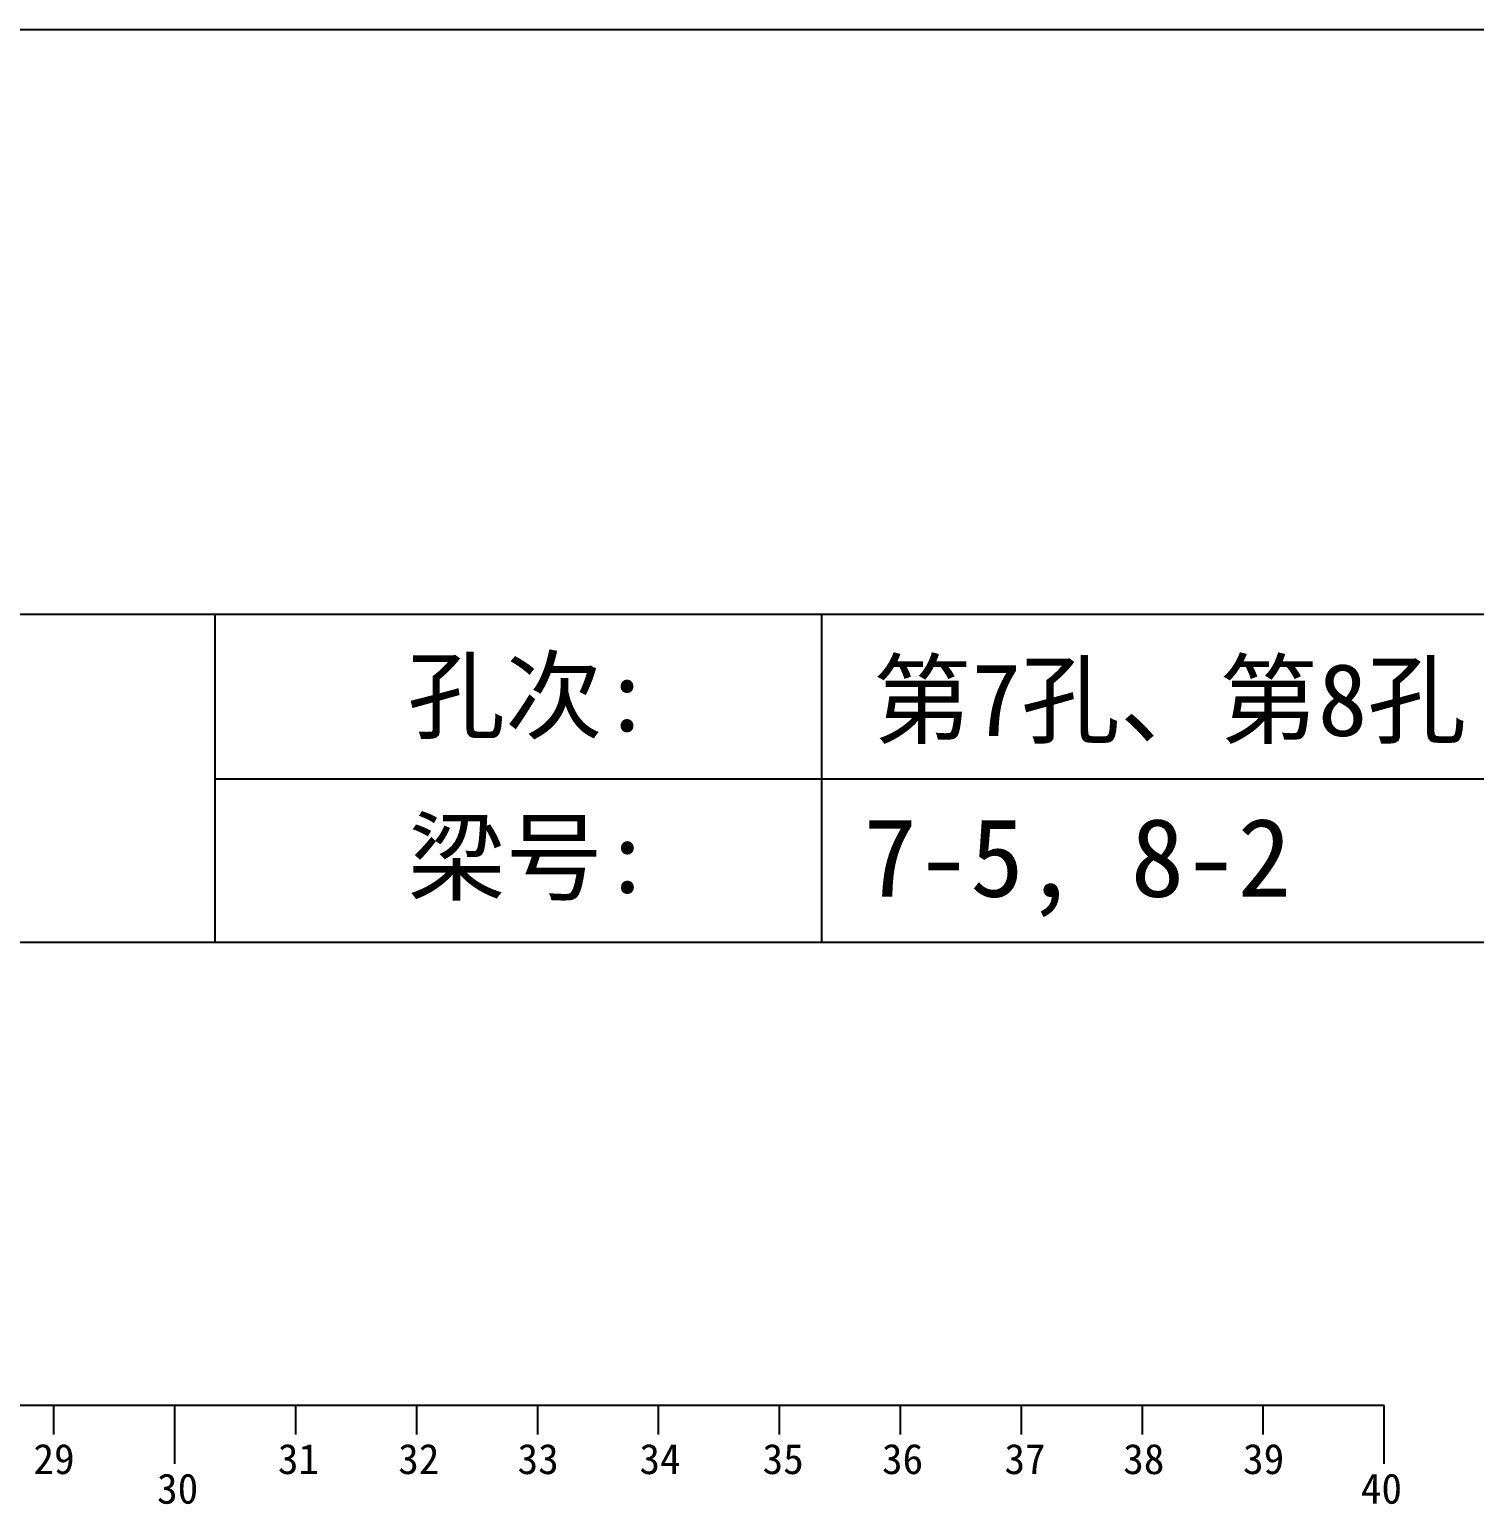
# Model space of a CAD drawing. Header units: millimetres. Extents: x -37 to 615, y -48 to 413.
# Drawn here: x 371.8 to 491.3, y 291.2 to 413.2 of the extents above; entities that cross this region are included whole.
import ezdxf

# ---------------------------------------------------------------- set-up
doc = ezdxf.new("R2010")
doc.units = ezdxf.units.MM
doc.layers.add('图层1', color=7, linetype='Continuous')
doc.layers.add('病害', color=5, linetype='Continuous')
doc.styles.get("Standard").update_dxf_attribs({"font": ''})
doc.styles.add('汉字', font='')
doc.styles.get('Standard').set_extended_font_data('SimSun')
doc.styles.get('汉字').set_extended_font_data('SimSun')

# ---------------------------------------------------------------- blocks, each defined once
blk = doc.blocks.new('chi')
at = {"color": 0}
for p, q in [((1187.409, -3078.8), (1147.409, -3078.8)), ((1176.409, -3079.041), (1176.409, -3078.8)), ((1177.409, -3079.283), (1177.409, -3078.8)), ((1178.409, -3079.041), (1178.409, -3078.8)), ((1179.409, -3079.041), (1179.409, -3078.8)), ((1180.409, -3079.041), (1180.409, -3078.8)), ((1181.409, -3079.041), (1181.409, -3078.8)), ((1182.409, -3079.041), (1182.409, -3078.8)), ((1183.409, -3079.041), (1183.409, -3078.8)), ((1184.409, -3079.041), (1184.409, -3078.8)), ((1185.409, -3079.041), (1185.409, -3078.8)), ((1186.409, -3079.041), (1186.409, -3078.8)), ((1187.409, -3079.283), (1187.409, -3078.8))]:
    blk.add_line(p, q, dxfattribs=at)
for s, p in [('29', (1176.24, -3079.368)), ('31', (1178.261, -3079.368)), ('32', (1179.256, -3079.368)), ('33', (1180.243, -3079.368)), ('34', (1181.251, -3079.368)), ('35', (1182.269, -3079.368)), ('36', (1183.256, -3079.368)), ('37', (1184.269, -3079.368)), ('38', (1185.251, -3079.368)), ('39', (1186.242, -3079.368)), ('30', (1177.262, -3079.613)), ('40', (1187.216, -3079.613))]:
    blk.add_text(s, height=0.25).set_placement(p)

msp = doc.modelspace()

# ---------------------------------------------------------------- linework, layer by layer
at = {"color": 0, "linetype": 'ByBlock'}
for p, q in [((0, 364.85), (529.17, 364.85)), ((387.13, 364.85), (387.13, 337.72)), ((437.29, 364.79), (437.29, 337.66)), ((136.5, 337.72), (529.17, 337.72))]:
    msp.add_line(p, q, dxfattribs=at)
at = {"color": 3, "linetype": 'ByBlock'}
msp.add_lwpolyline([(-36.77, 413.19), (615.38, 413.19), (615.38, -47.93), (-36.77, -47.93)], close=True, dxfattribs=at)
at = {"layer": '病害', "color": 5}
for p, q in [((387.13, 364.85), (387.13, 337.72)), ((136.5, 337.72), (386.58, 337.72)), ((386.58, 337.72), (529.17, 337.72))]:
    msp.add_line(p, q, dxfattribs=at)
at = {"layer": '病害', "color": 0}
msp.add_line((387.14, 351.23), (529.17, 351.23), dxfattribs=at)

# ---------------------------------------------------------------- block references
at = {"color": 0, "xscale": 9.999999999994273, "yscale": 9.999999999994273, "zscale": 9.999999999994273}
msp.add_blockref('chi', (-11390.27, 31087.43), dxfattribs=at)

# ---------------------------------------------------------------- texts
at = {"linetype": 'ByBlock', "attachment_point": 1, "style": '汉字'}
for s, insert, char_height, width in [('{\\C0;第7孔、第8孔}', (441.52, 360.78), 6, 77.4135), ('{\\C0;7-5, 8-2}', (440.75, 347.98), 6.5, 84.1186)]:
    msp.add_mtext(s, dxfattribs=dict(at, insert=insert, char_height=char_height, width=width))
at = {"layer": '图层1', "style": '汉字'}
for s, p in [('孔次:', (403.05, 355.16)), ('梁号:', (403.08, 341.8))]:
    msp.add_text(s, height=5.918, dxfattribs=at).set_placement(p)

doc.saveas('drawing.dxf')
